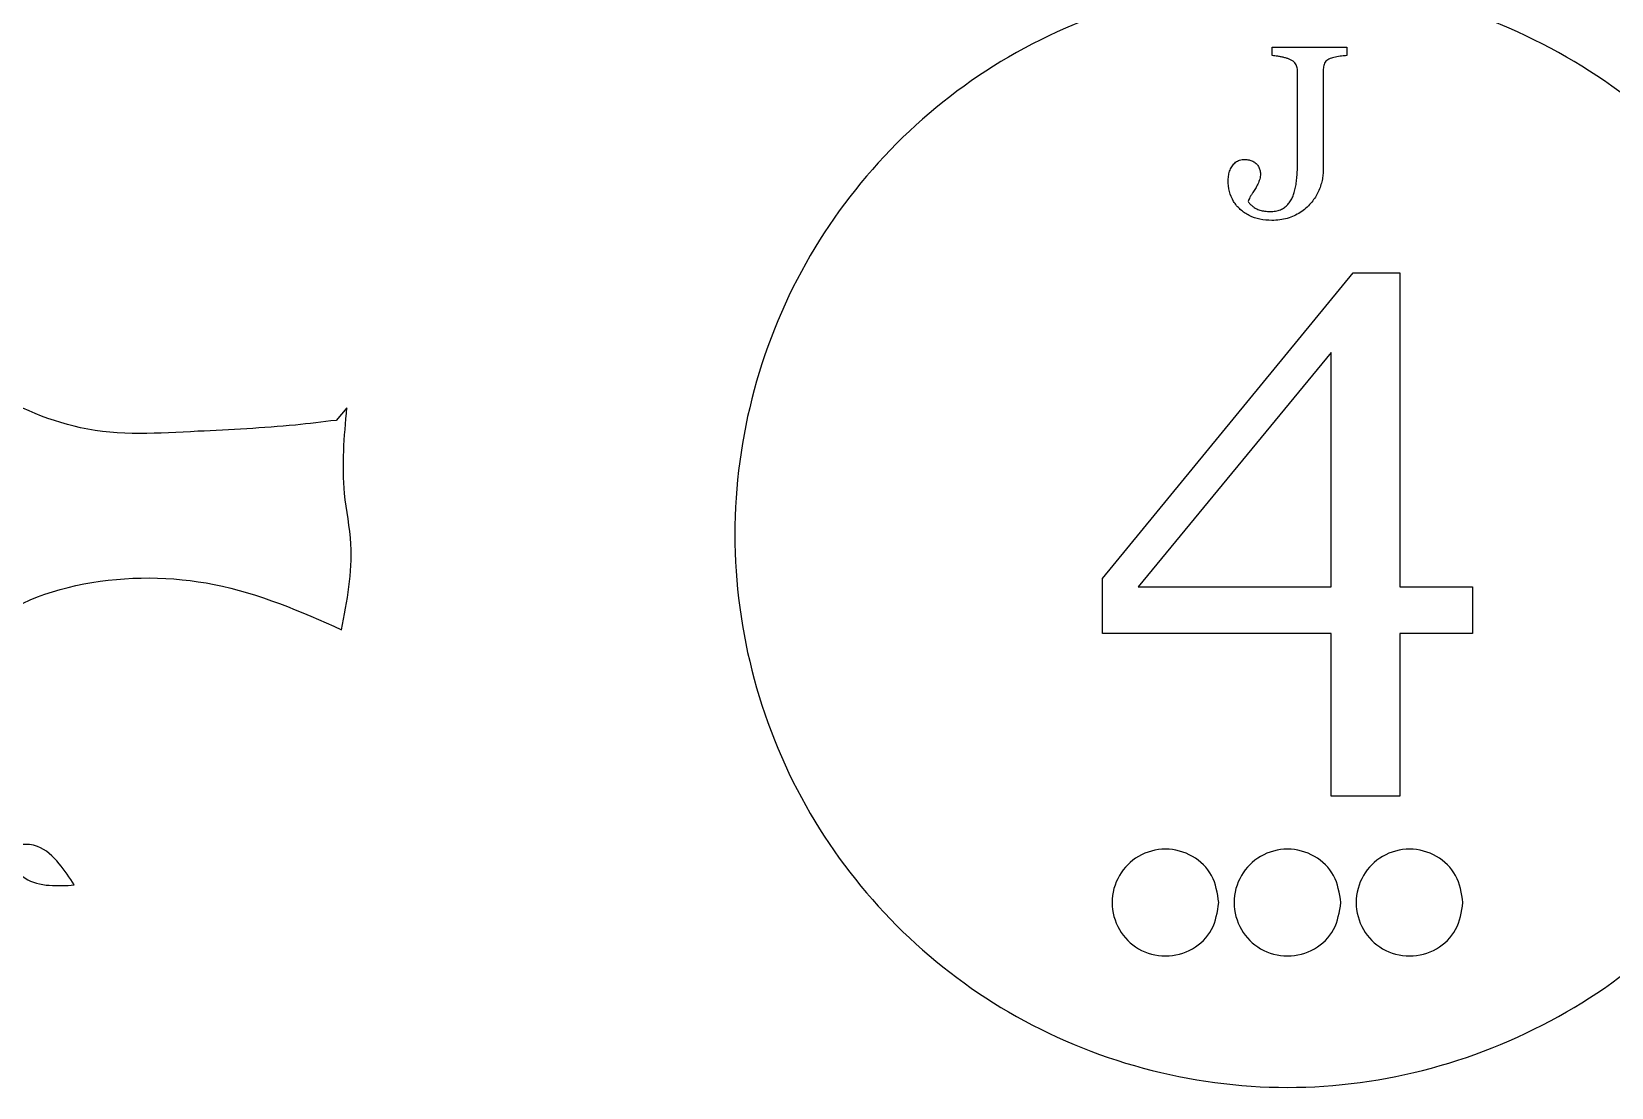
# Model space of a CAD drawing. Extents: x 1 to 437, y 7 to 187.
# Drawn here: x 92.52 to 121.75, y 76.3 to 95.82 of the extents above; entities that cross this region are included whole.
import ezdxf

# ---------------------------------------------------------------- set-up
doc = ezdxf.new("R2010")
doc.units = 0
doc.layers.add('Base', color=7, linetype='CONTINUOUS')

msp = doc.modelspace()

# ---------------------------------------------------------------- linework, layer by layer
at = {"layer": 'Base', "color": 3}
for p, q in [((115.474691, 95.379053), (115.474691, 95.535599)), ((115.474691, 95.535599), (116.854935, 95.535599)), ((116.854935, 95.535599), (116.854913, 95.379064)), ((115.944311, 93.425556), (115.944311, 95.081407)), ((116.418363, 95.103455), (116.418363, 93.249167)), ((112.334943, 85.708932), (116.97177, 91.3644)), ((116.97177, 91.3644), (117.838279, 91.3644)), ((117.838279, 91.3644), (117.838279, 85.556797)), ((116.568279, 89.889348), (112.996404, 85.556797)), ((116.568279, 85.556797), (116.568279, 89.889348)), ((112.334943, 84.690287), (112.334943, 85.708932)), ((112.996404, 85.556797), (116.568279, 85.556797)), ((117.838279, 85.556797), (119.181036, 85.556797)), ((119.181036, 85.556797), (119.181036, 84.690287)), ((116.568279, 84.690287), (112.334943, 84.690287)), ((116.568279, 81.68065), (116.568279, 84.690287)), ((119.181036, 84.690287), (117.838279, 84.690287)), ((117.838279, 84.690287), (117.838279, 81.68065)), ((117.838279, 81.68065), (116.568279, 81.68065)), ((114.487997, 79.714484), (114.487997, 79.714484)), ((116.745774, 79.714484), (116.745774, 79.714484)), ((119.003552, 79.714484), (119.003552, 79.714484))]:
    msp.add_line(p, q, dxfattribs=at)
at = {"layer": 'Base', "color": 7}
for p, q in [((98.351656, 88.863047), (98.151902, 88.633629)), ((98.25178, 84.760885), (98.25178, 84.760885))]:
    msp.add_line(p, q, dxfattribs=at)
at = {"layer": 'Base', "color": 5}
msp.add_open_spline([(125.984449, 86.52253), (125.703375, 84.719778), (125.149565, 81.167742), (121.078251, 77.257246), (115.767394, 75.808283), (110.400772, 77.25724), (106.493402, 81.167736), (105.04336, 86.522529), (106.493402, 91.877321), (110.400773, 95.787813), (115.767394, 97.236769), (121.07825, 95.787807), (125.149564, 91.877315), (125.703375, 88.325281), (125.984449, 86.52253)], degree=3, knots=[0, 0, 0, 0, 5.346988, 10.535386, 15.882355, 21.229365, 26.417775, 31.764764, 37.111748, 42.300156, 47.647166, 52.994134, 58.18253, 63.529514, 63.529514, 63.529514, 63.529514], dxfattribs=at)
at = {"layer": 'Base', "color": 3}
for points, knots in [([(115.944311, 95.081407), (115.943846, 95.097663), (115.942962, 95.128542), (115.934373, 95.172021), (115.920541, 95.211298), (115.896114, 95.246406), (115.859735, 95.276907), (115.814854, 95.302672), (115.763434, 95.325256), (115.706082, 95.343035), (115.643744, 95.356361), (115.581882, 95.366582), (115.525668, 95.374727), (115.490753, 95.37769), (115.474691, 95.379053)], [0, 0, 0, 0, 0.048708, 0.092524, 0.132453, 0.172782, 0.219139, 0.273675, 0.32759, 0.387328, 0.453452, 0.518679, 0.575431, 0.623781, 0.623781, 0.623781, 0.623781]), ([(116.854913, 95.379064), (116.840079, 95.378274), (116.808141, 95.376571), (116.757051, 95.370681), (116.701433, 95.362811), (116.64547, 95.353017), (116.593591, 95.34082), (116.545302, 95.32711), (116.501858, 95.307327), (116.466147, 95.277031), (116.443127, 95.238223), (116.429221, 95.195523), (116.419919, 95.150317), (116.418886, 95.119263), (116.41836, 95.103455)], [0, 0, 0, 0, 0.044554, 0.095933, 0.154206, 0.213077, 0.266291, 0.31403, 0.363556, 0.408359, 0.452142, 0.497001, 0.54269, 0.590062, 0.590062, 0.590062, 0.590062]), ([(116.418363, 93.249167), (116.41705, 93.216086), (116.414351, 93.148078), (116.393478, 93.044599), (116.361582, 92.939051), (116.317393, 92.83502), (116.260017, 92.737153), (116.186924, 92.643358), (116.099241, 92.55476), (115.994843, 92.476192), (115.879689, 92.41223), (115.752787, 92.365129), (115.614049, 92.337565), (115.442533, 92.327573), (115.248435, 92.344544), (115.047089, 92.412275), (114.879869, 92.525979), (114.751328, 92.678648), (114.675497, 92.868554), (114.656429, 93.038091), (114.666075, 93.172471), (114.692568, 93.26285), (114.734365, 93.343628), (114.793221, 93.410861), (114.873462, 93.451556), (114.960322, 93.46164), (115.043607, 93.453976), (115.117205, 93.42936), (115.177704, 93.387586), (115.223748, 93.332185), (115.251289, 93.264138), (115.258098, 93.199251), (115.254223, 93.142186), (115.244564, 93.094727), (115.228395, 93.048314), (115.208593, 93.003786), (115.18744, 92.961712), (115.164452, 92.923283), (115.13982, 92.885963), (115.11503, 92.846146), (115.088661, 92.804063), (115.063927, 92.76146), (115.043604, 92.72033), (115.033888, 92.693145), (115.029302, 92.680312)], [0, 0, 0, 0, 0.099187, 0.203908, 0.315544, 0.429629, 0.542129, 0.654856, 0.78556, 0.914913, 1.045512, 1.179416, 1.319302, 1.468179, 1.693822, 1.89952, 2.098376, 2.293244, 2.489167, 2.702898, 2.799436, 2.891657, 2.983277, 3.070744, 3.155056, 3.246609, 3.329452, 3.404527, 3.476734, 3.547232, 3.617591, 3.693696, 3.740841, 3.788839, 3.838497, 3.887973, 3.934975, 3.979678, 4.022217, 4.069118, 4.120383, 4.171192, 4.216881, 4.257739, 4.257739, 4.257739, 4.257739]), ([(115.029302, 92.680312), (115.040943, 92.664287), (115.065221, 92.630866), (115.115136, 92.58867), (115.174881, 92.549138), (115.249197, 92.517953), (115.338591, 92.500737), (115.43657, 92.495195), (115.53519, 92.501845), (115.625338, 92.526095), (115.701917, 92.568218), (115.765174, 92.624197), (115.817307, 92.691091), (115.855762, 92.768134), (115.885553, 92.853435), (115.908398, 92.948006), (115.924851, 93.053747), (115.936021, 93.169592), (115.943108, 93.294645), (115.943903, 93.380958), (115.944314, 93.425556)], [0, 0, 0, 0, 0.059227, 0.123526, 0.19464, 0.273692, 0.36342, 0.466376, 0.567518, 0.65873, 0.744085, 0.827248, 0.91053, 0.996924, 1.08429, 1.181171, 1.288365, 1.405069, 1.530206, 1.663989, 1.663989, 1.663989, 1.663989]), ([(93.306787, 80.040422), (93.220714, 80.173595), (93.043031, 80.448507), (92.618575, 80.85361), (92.220584, 80.782304), (92.001577, 80.743065)], [0, 0, 0, 0, 0.481396, 0.99376, 1.620696, 1.620696, 1.620696, 1.620696]), ([(92.001577, 80.743065), (92.105305, 80.515913), (92.278125, 80.137455), (92.848297, 80.010451), (93.154539, 80.03047), (93.306787, 80.040422)], [0, 0, 0, 0, 0.700647, 1.167346, 1.628756, 1.628756, 1.628756, 1.628756]), ([(114.487997, 79.714484), (114.460848, 79.540355), (114.407356, 79.197261), (114.014103, 78.819543), (113.501124, 78.679588), (112.982759, 78.819544), (112.605345, 79.197261), (112.465285, 79.714483), (112.605346, 80.231705), (112.982759, 80.609423), (113.501124, 80.749379), (114.014103, 80.609423), (114.407355, 80.231705), (114.460848, 79.888612), (114.487997, 79.714484)], [0, 0, 0, 0, 0.516469, 1.01762, 1.53409, 2.050558, 2.551709, 3.068178, 3.584646, 4.085797, 4.602265, 5.118736, 5.619887, 6.136355, 6.136355, 6.136355, 6.136355]), ([(116.745774, 79.714484), (116.718626, 79.540355), (116.665133, 79.197261), (116.271882, 78.819543), (115.758903, 78.679588), (115.240537, 78.819543), (114.863122, 79.197261), (114.723064, 79.714483), (114.863123, 80.231705), (115.240537, 80.609423), (115.758903, 80.749379), (116.271882, 80.609423), (116.665133, 80.231705), (116.718626, 79.888612), (116.745774, 79.714484)], [0, 0, 0, 0, 0.516469, 1.017619, 1.534088, 2.050559, 2.551709, 3.068178, 3.584646, 4.085797, 4.602268, 5.118737, 5.619888, 6.136356, 6.136356, 6.136356, 6.136356]), ([(119.003552, 79.714484), (118.976403, 79.540355), (118.922911, 79.197261), (118.529659, 78.819544), (118.01668, 78.679588), (117.498315, 78.819543), (117.120902, 79.197261), (116.980845, 79.714483), (117.120903, 80.231705), (117.498315, 80.609424), (118.01668, 80.749379), (118.529659, 80.609423), (118.92291, 80.231705), (118.976403, 79.888612), (119.003552, 79.714484)], [0, 0, 0, 0, 0.516469, 1.01762, 1.534087, 2.050558, 2.551707, 3.068176, 3.584644, 4.085794, 4.602264, 5.118732, 5.619883, 6.136351, 6.136351, 6.136351, 6.136351])]:
    msp.add_open_spline(points, degree=3, knots=knots, dxfattribs=at)
at = {"layer": 'Base', "color": 7}
for points, knots in [([(98.151902, 88.633629), (97.901413, 88.602844), (97.053219, 88.498604), (95.474099, 88.432731), (93.507699, 88.297856), (91.591435, 89.18316), (90.831081, 89.903881), (90.032175, 91.319534), (90.625012, 90.213061), (91.048595, 89.581916), (91.684694, 88.735006), (92.375908, 88.363963), (92.329821, 87.93652), (92.120897, 87.877422), (91.973319, 87.578754), (91.232874, 87.4551), (90.351333, 87.768467), (89.370889, 88.115094), (88.944557, 88.293367), (88.573784, 88.270885), (88.858858, 88.220273), (89.081629, 88.114749), (89.662464, 87.835739), (90.477453, 87.546702), (91.175794, 87.31094), (92.492364, 87.03827), (90.373269, 86.86965), (89.525363, 86.258518), (88.690204, 85.896038), (88.264642, 85.711333)], [0, 0, 0, 0, 0.756961, 2.563188, 4.736697, 6.674564, 8.263426, 8.967888, 9.505716, 10.687115, 11.889524, 12.540485, 12.787431, 12.920588, 13.137293, 13.716577, 14.884495, 16.062086, 16.556549, 16.664379, 16.775227, 17.100708, 17.6348, 18.577939, 19.668276, 20.191234, 21.551382, 22.831693, 24.161909, 24.161909, 24.161909, 24.161909]), ([(98.25178, 84.760885), (98.355758, 85.289097), (98.521205, 86.129581), (98.229881, 87.489341), (98.304711, 88.333476), (98.351656, 88.863047)], [0, 0, 0, 0, 1.592803, 2.534448, 4.11972, 4.11972, 4.11972, 4.11972]), ([(89.829378, 81.778445), (90.231172, 82.857439), (91.194596, 85.444654), (95.354645, 86.049281), (97.495592, 85.097173), (98.25178, 84.760885)], [0, 0, 0, 0, 3.276548, 7.856521, 10.357553, 10.357553, 10.357553, 10.357553])]:
    msp.add_open_spline(points, degree=3, knots=knots, dxfattribs=at)

doc.saveas('drawing.dxf')
